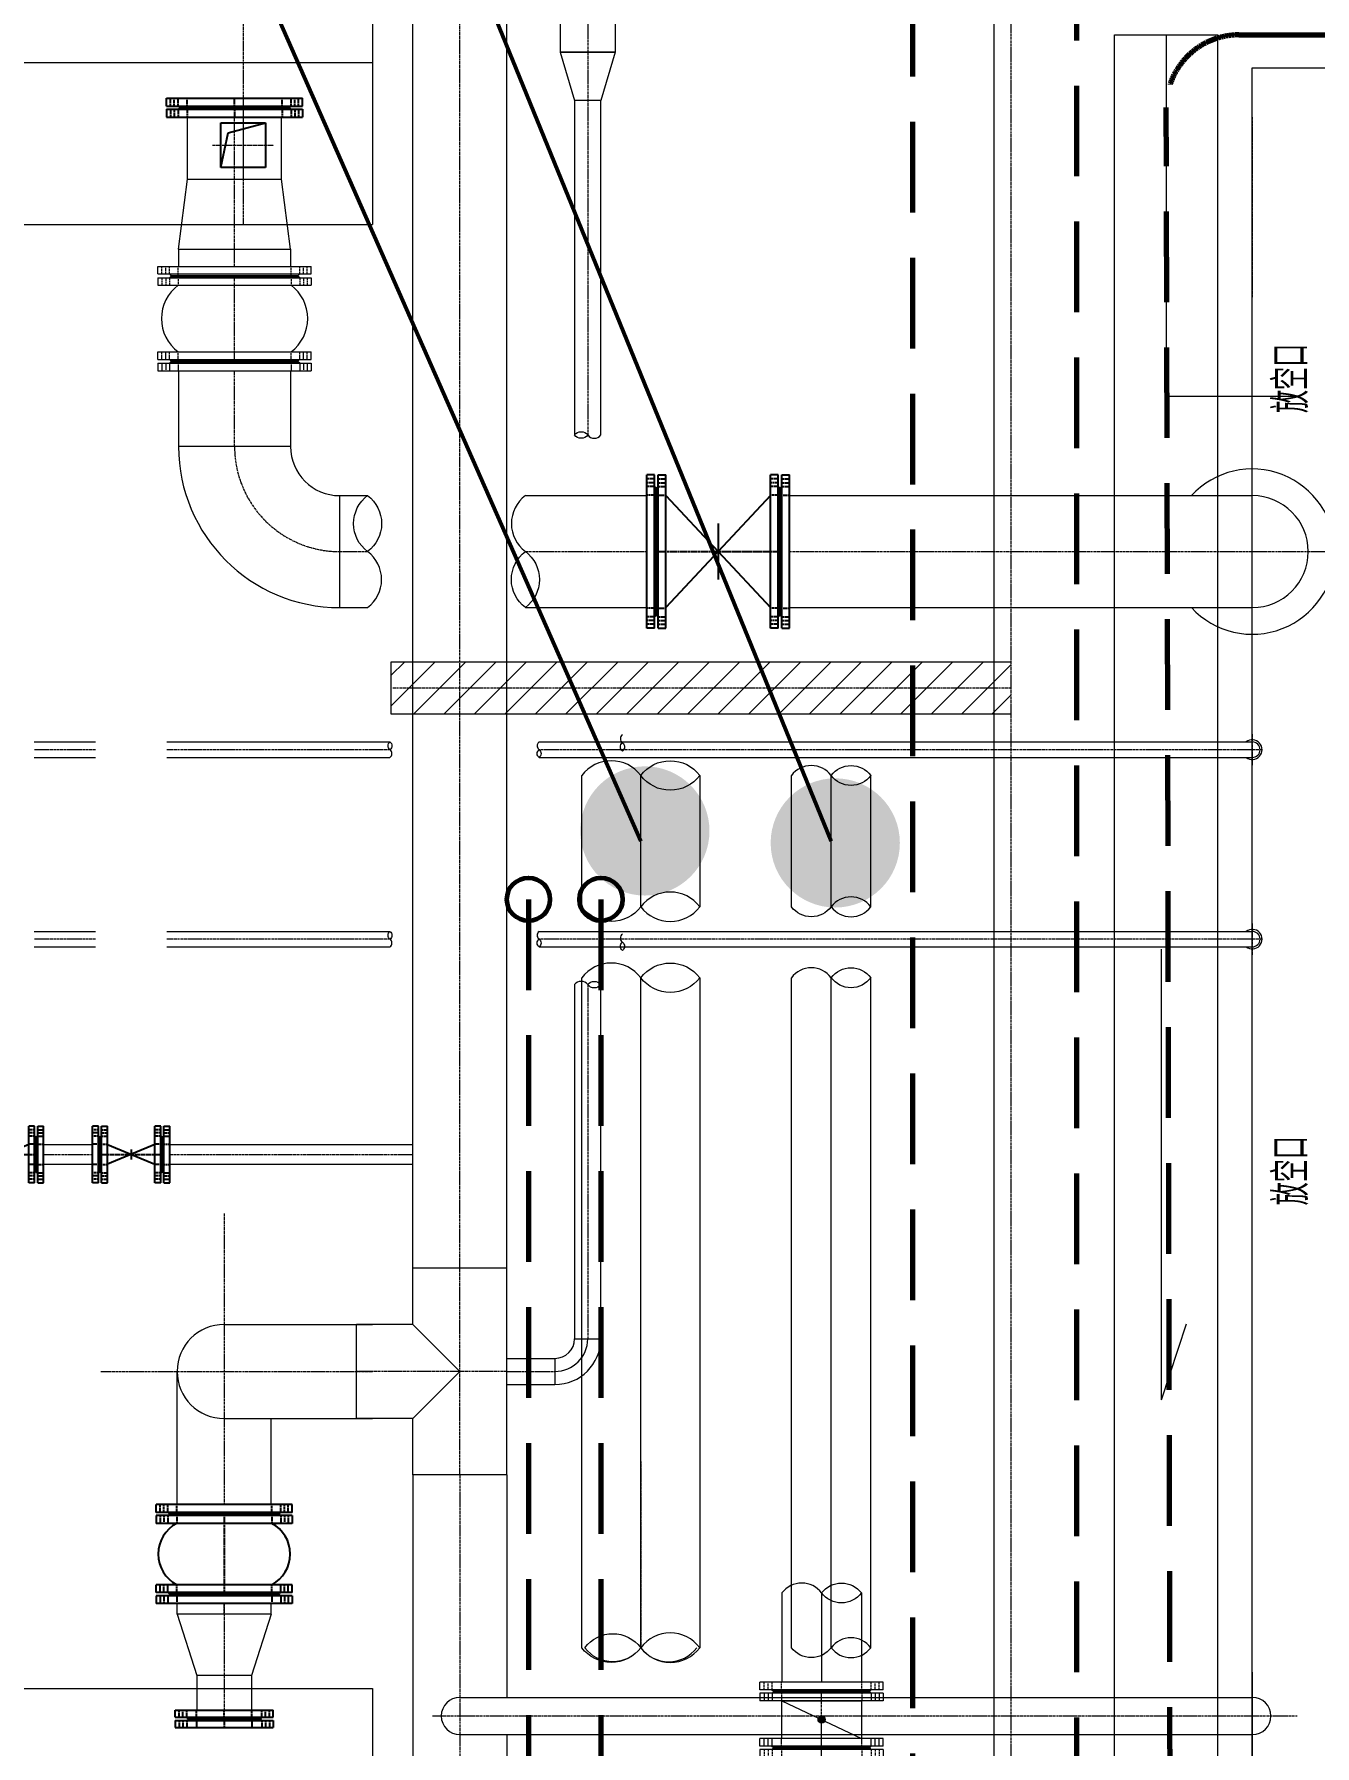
# Model space of a CAD drawing. Header units: millimetres. Extents: x -705761 to 1364679, y -410401 to 446404.
# Drawn here: x -508834 to -505303, y -98293 to -93573 of the extents above; entities that cross this region are included whole.
import ezdxf

# ---------------------------------------------------------------- set-up
doc = ezdxf.new("R2010")
doc.units = ezdxf.units.MM
for name, pattern in [('( Dashed )', [0.75, 0.5, -0.25]), ('ACAD_ISO02W100', [15, 12, -3]), ('CENTER', [2, 1.25, -0.25, 0.25, -0.25]), ('DASHDOT2', [0.5, 0.25, -0.125, 0, -0.125])]:
    doc.linetypes.add(name, pattern=pattern)
doc.layers.add('00-TEXT', color=7, linetype='Continuous')
for name, color, linetype, lineweight in [('1轮廓实线层', 7, 'Continuous', 0), ('_0', 7, 'Continuous', 0), ('COLUMN', 7, 'Continuous', 13), ('DOTE', 1, 'Continuous', 13), ('P-CY-01001', 4, 'Continuous', 53), ('P-CY-01001-CLIN', 4, 'Continuous', 13), ('P-J1-01001', 3, 'Continuous', 53), ('P-J1-01001-CLIN', 3, 'DASHDOT2', 13), ('水HH-排水沟', 30, 'Continuous', 30), ('消防水管', 6, 'Continuous', 53), ('自动化文字', 255, 'Continuous', 35)]:
    doc.layers.add(name, color=color, linetype=linetype, lineweight=lineweight)
doc.styles.add('DSZ', font='tssdeng.shx', dxfattribs={"width": 0.7, "bigfont": 'tssdchn.shx'})

# ---------------------------------------------------------------- blocks, each defined once
blk = doc.blocks.new('A$C5F7D1AD0')
at = {"layer": '00-TEXT', "color": 0, "linetype": 'ByBlock', "lineweight": -3, "style": 'DSZ', "width": 0.7}
for p in [(3197.7, 37.5), (5497.7, 37.5)]:
    blk.add_text('放空口', height=100.8, dxfattribs=at).set_placement(p)
blk = doc.blocks.new('A$C66EC1903')
at = {"layer": '1轮廓实线层', "lineweight": 15}
for p, q in [((0, 0), (0, -6700)), ((0, -6700), (-3000, -6700))]:
    blk.add_line(p, q, dxfattribs=at)
at = {"lineweight": 15, "rotation": 270}
blk.add_blockref('A$C5F7D1AD0', (-200, -200), dxfattribs=at)
blk = doc.blocks.new('A$C018B5288')
at = {"lineweight": -3}
for p, q in [((-65, 65), (65, 65)), ((-65, -65), (-65, 65)), ((65, 65), (65, -65)), ((65, -65), (-65, -65))]:
    blk.add_line(p, q, dxfattribs=at)
blk.add_lwpolyline([(-65, -65), (-44, 36.1), (65, 65)], dxfattribs=at)
at = {"layer": 'DOTE', "color": 1, "linetype": 'CENTER', "ltscale": 5}
for p, q in [((0, 94.2), (0, -94.2)), ((-88.8, 0), (88.8, 0))]:
    blk.add_line(p, q, dxfattribs=at)
blk = doc.blocks.new('A$C473573E7')
for p, q in [((-185, 222.5), (-207, 222.5)), ((-207, -222.5), (-207, 222.5)), ((-185, -222.5), (-185, 222.5)), ((-174, -222.5), (-174, 222.5)), ((-174, 222.5), (-152, 222.5)), ((-152, -222.5), (-152, 222.5)), ((174, 222.5), (152, 222.5)), ((152, -222.5), (152, 222.5)), ((174, -222.5), (174, 222.5)), ((185, -222.5), (185, 222.5)), ((185, 222.5), (207, 222.5)), ((207, -222.5), (207, 222.5)), ((-185, 189), (-181, 185)), ((-181, -185), (-181, 185)), ((-174, 189), (-178, 185)), ((-178, -185), (-178, 185)), ((152, 162.5), (-152, -162.5)), ((-152, 162.5), (152, -162.5)), ((174, 189), (178, 185)), ((178, -185), (178, 185)), ((185, 189), (181, 185)), ((181, -185), (181, 185)), ((0, 81.2), (0, -81.2)), ((-185, -189), (-181, -185)), ((-174, -189), (-178, -185)), ((174, -189), (178, -185)), ((185, -189), (181, -185)), ((-185, -222.5), (-207, -222.5)), ((-174, -222.5), (-152, -222.5)), ((174, -222.5), (152, -222.5)), ((185, -222.5), (207, -222.5))]:
    blk.add_line(p, q)
at = {"linetype": 'ACAD_ISO02W100', "ltscale": 0.5}
for p, q in [((-185, 211), (-207, 211)), ((-174, 211), (-152, 211)), ((174, 211), (152, 211)), ((185, 211), (207, 211)), ((-185, 189), (-207, 189)), ((-181, 164), (-207, 164)), ((-178, 164), (-152, 164)), ((-174, 189), (-152, 189)), ((174, 189), (152, 189)), ((178, 164), (152, 164)), ((181, 164), (207, 164)), ((185, 189), (207, 189)), ((-181, -164), (-207, -164)), ((-185, -189), (-207, -189)), ((-178, -164), (-152, -164)), ((-174, -189), (-152, -189)), ((178, -164), (152, -164)), ((174, -189), (152, -189)), ((181, -164), (207, -164)), ((185, -189), (207, -189)), ((-185, -211), (-207, -211)), ((-174, -211), (-152, -211)), ((174, -211), (152, -211)), ((185, -211), (207, -211))]:
    blk.add_line(p, q, dxfattribs=at)
at = {"color": 1, "linetype": 'CENTER', "ltscale": 5}
for p, q in [((-185, 200), (-207, 200)), ((-174, 200), (-152, 200)), ((174, 200), (152, 200)), ((185, 200), (207, 200)), ((-178, 0), (178, 0)), ((-185, -200), (-207, -200)), ((-174, -200), (-152, -200)), ((174, -200), (152, -200)), ((185, -200), (207, -200))]:
    blk.add_line(p, q, dxfattribs=at)
blk = doc.blocks.new('A$C4FDB2E68')
for p, q in [((-3, 197.5), (-26, 197.5)), ((-26, -197.5), (-26, 197.5)), ((-3, -197.5), (-3, 197.5)), ((-3, 163), (0, 160)), ((0, -160), (0, 160)), ((6, 163), (3, 160)), ((3, -160), (3, 160)), ((6, 197.5), (29, 197.5)), ((6, -197.5), (6, 197.5)), ((29, -197.5), (29, 197.5)), ((-3, -197.5), (-26, -197.5)), ((-3, -163), (0, -160)), ((6, -163), (3, -160)), ((6, -197.5), (29, -197.5))]:
    blk.add_line(p, q)
at = {"linetype": 'ACAD_ISO02W100', "ltscale": 0.5}
for p, q in [((-3, 186), (-26, 186)), ((-3, 164), (-26, 164)), ((6, 186), (29, 186)), ((6, 164), (29, 164)), ((0, 138), (-26, 138)), ((3, 138), (29, 138)), ((0, -138), (-26, -138)), ((3, -138), (29, -138)), ((-3, -164), (-26, -164)), ((-3, -186), (-26, -186)), ((6, -164), (29, -164)), ((6, -186), (29, -186))]:
    blk.add_line(p, q, dxfattribs=at)
at = {"color": 1, "linetype": 'CENTER', "ltscale": 5}
for p, q in [((-3, 175), (-26, 175)), ((6, 175), (29, 175)), ((0, 0), (-26, 0)), ((3, 0), (29, 0)), ((-3, -175), (-26, -175)), ((6, -175), (29, -175))]:
    blk.add_line(p, q, dxfattribs=at)
blk = doc.blocks.new('A$C4018031B')
for p, q in [((-27, -142.5), (-27, 142.5)), ((-6, 142.5), (-27, 142.5)), ((-6, -142.5), (-6, 142.5)), ((-6, 109), (-3, 106)), ((-3, -106), (-3, 106)), ((3, 109), (0, 106)), ((0, -106), (0, 106)), ((3, -142.5), (3, 142.5)), ((3, 142.5), (24, 142.5)), ((24, -142.5), (24, 142.5)), ((-6, -142.5), (-27, -142.5)), ((-6, -109), (-3, -106)), ((3, -109), (0, -106)), ((3, -142.5), (24, -142.5))]:
    blk.add_line(p, q)
at = {"linetype": 'ACAD_ISO02W100', "ltscale": 0.5}
for p, q in [((-6, 131), (-27, 131)), ((-6, 109), (-27, 109)), ((3, 131), (24, 131)), ((3, 109), (24, 109)), ((-3, 80.5), (-27, 80.5)), ((0, 80.5), (24, 80.5)), ((-3, -80.5), (-27, -80.5)), ((0, -80.5), (24, -80.5)), ((-6, -109), (-27, -109)), ((-6, -131), (-27, -131)), ((3, -109), (24, -109)), ((3, -131), (24, -131))]:
    blk.add_line(p, q, dxfattribs=at)
at = {"color": 1, "linetype": 'CENTER', "ltscale": 5}
for p, q in [((-6, 120), (-27, 120)), ((3, 120), (24, 120)), ((-3, 0), (-27, 0)), ((0, 0), (24, 0)), ((-6, -120), (-27, -120)), ((3, -120), (24, -120))]:
    blk.add_line(p, q, dxfattribs=at)
blk = doc.blocks.new('A$C60BE7772')
for p, q in [((-121, 197.5), (-144, 197.5)), ((-144, -197.5), (-144, 197.5)), ((-121, -197.5), (-121, 197.5)), ((-121, 163), (-118, 160)), ((-118, -160), (-118, 160)), ((-112, 163), (-115, 160)), ((-115, -160), (-115, 160)), ((-112, -197.5), (-112, 197.5)), ((-112, 197.5), (-89, 197.5)), ((-89, -197.5), (-89, 197.5)), ((112, 197.5), (89, 197.5)), ((89, -197.5), (89, 197.5)), ((112, -197.5), (112, 197.5)), ((112, 163), (115, 160)), ((115, -160), (115, 160)), ((121, 163), (118, 160)), ((118, -160), (118, 160)), ((121, -197.5), (121, 197.5)), ((121, 197.5), (144, 197.5)), ((144, -197.5), (144, 197.5)), ((-121, -197.5), (-144, -197.5)), ((-121, -163), (-118, -160)), ((-112, -163), (-115, -160)), ((-112, -197.5), (-89, -197.5)), ((112, -197.5), (89, -197.5)), ((112, -163), (115, -160)), ((121, -163), (118, -160)), ((121, -197.5), (144, -197.5))]:
    blk.add_line(p, q)
at = {"linetype": 'ACAD_ISO02W100', "ltscale": 0.5}
for p, q in [((-121, 186), (-144, 186)), ((-121, 164), (-144, 164)), ((-112, 186), (-89, 186)), ((-112, 164), (-89, 164)), ((112, 186), (89, 186)), ((112, 164), (89, 164)), ((121, 186), (144, 186)), ((121, 164), (144, 164)), ((-118, 138), (-144, 138)), ((-115, 138), (-89, 138)), ((115, 138), (89, 138)), ((118, 138), (144, 138)), ((-118, -138), (-144, -138)), ((-115, -138), (-89, -138)), ((115, -138), (89, -138)), ((118, -138), (144, -138)), ((-121, -164), (-144, -164)), ((-121, -186), (-144, -186)), ((-112, -164), (-89, -164)), ((-112, -186), (-89, -186)), ((112, -164), (89, -164)), ((112, -186), (89, -186)), ((121, -164), (144, -164)), ((121, -186), (144, -186))]:
    blk.add_line(p, q, dxfattribs=at)
at = {"color": 1, "linetype": 'CENTER', "ltscale": 5}
for p, q in [((-121, 175), (-144, 175)), ((-112, 175), (-89, 175)), ((112, 175), (89, 175)), ((121, 175), (144, 175)), ((-121, -175), (-144, -175)), ((-112, -175), (-89, -175)), ((112, -175), (89, -175)), ((121, -175), (144, -175))]:
    blk.add_line(p, q, dxfattribs=at)
at = {"color": 1, "linetype": 'CENTER', "lineweight": -3, "ltscale": 5}
blk.add_line((115, 0), (-115, 0), dxfattribs=at)
for centre, start, end in [((0, 90.7), 27.9665, 152.0335), ((0, -90.7), 207.9665, 332.0335)]:
    blk.add_arc(centre, 100.8, start, end)
blk = doc.blocks.new('A$C2D285719')
for p, q in [((48.5, 82.5), (25.7, 105.3)), ((-93.5, 82.5), (-110.5, 82.5)), ((-110.5, -82.5), (-110.5, 82.5)), ((-93.5, -82.5), (-93.5, 82.5)), ((-93.5, 54), (-90.5, 51)), ((-90.5, -51), (-90.5, 51)), ((-84.5, 54), (-87.5, 51)), ((-87.5, -51), (-87.5, 51)), ((-84.5, -82.5), (-84.5, 82.5)), ((-84.5, 82.5), (-67.5, 82.5)), ((-67.5, -82.5), (-67.5, 82.5)), ((-48.5, 82.5), (48.5, 82.5)), ((84.5, 82.5), (67.5, 82.5)), ((67.5, -82.5), (67.5, 82.5)), ((84.5, -82.5), (84.5, 82.5)), ((84.5, 54), (87.5, 51)), ((87.5, -51), (87.5, 51)), ((93.5, 54), (90.5, 51)), ((90.5, -51), (90.5, 51)), ((93.5, -82.5), (93.5, 82.5)), ((93.5, 82.5), (110.5, 82.5)), ((110.5, -82.5), (110.5, 82.5)), ((67.5, 28.5), (-67.5, -28.5)), ((-93.5, -82.5), (-110.5, -82.5)), ((-93.5, -54), (-90.5, -51)), ((-84.5, -54), (-87.5, -51)), ((-84.5, -82.5), (-67.5, -82.5)), ((84.5, -82.5), (67.5, -82.5)), ((84.5, -54), (87.5, -51)), ((93.5, -54), (90.5, -51)), ((93.5, -82.5), (110.5, -82.5))]:
    blk.add_line(p, q)
at = {"linetype": 'ACAD_ISO02W100', "ltscale": 0.5}
for p, q in [((-93.5, 71.5), (-110.5, 71.5)), ((-93.5, 53.5), (-110.5, 53.5)), ((-84.5, 71.5), (-67.5, 71.5)), ((-84.5, 53.5), (-67.5, 53.5)), ((84.5, 71.5), (67.5, 71.5)), ((84.5, 53.5), (67.5, 53.5)), ((93.5, 71.5), (110.5, 71.5)), ((93.5, 53.5), (110.5, 53.5)), ((-90.5, 29.5), (-110.5, 29.5)), ((-87.5, 29.5), (-67.5, 29.5)), ((87.5, 29.5), (67.5, 29.5)), ((90.5, 29.5), (110.5, 29.5)), ((-90.5, -29.5), (-110.5, -29.5)), ((-87.5, -29.5), (-67.5, -29.5)), ((87.5, -29.5), (67.5, -29.5)), ((90.5, -29.5), (110.5, -29.5)), ((-93.5, -53.5), (-110.5, -53.5)), ((-93.5, -71.5), (-110.5, -71.5)), ((-84.5, -53.5), (-67.5, -53.5)), ((-84.5, -71.5), (-67.5, -71.5)), ((84.5, -53.5), (67.5, -53.5)), ((84.5, -71.5), (67.5, -71.5)), ((93.5, -53.5), (110.5, -53.5)), ((93.5, -71.5), (110.5, -71.5))]:
    blk.add_line(p, q, dxfattribs=at)
at = {"color": 1, "linetype": 'CENTER', "ltscale": 5}
for p, q in [((-93.5, 62.5), (-110.5, 62.5)), ((-84.5, 62.5), (-67.5, 62.5)), ((84.5, 62.5), (67.5, 62.5)), ((93.5, 62.5), (110.5, 62.5)), ((-87.5, 0), (87.5, 0)), ((-93.5, -62.5), (-110.5, -62.5)), ((-84.5, -62.5), (-67.5, -62.5)), ((84.5, -62.5), (67.5, -62.5)), ((93.5, -62.5), (110.5, -62.5))]:
    blk.add_line(p, q, dxfattribs=at)
blk = doc.blocks.new('A$C585B7260')
for p, q in [((-95, 82.5), (-112, 82.5)), ((-112, -82.5), (-112, 82.5)), ((-95, -82.5), (-95, 82.5)), ((-95, 54), (-92, 51)), ((-92, -51), (-92, 51)), ((-86, 54), (-89, 51)), ((-89, -51), (-89, 51)), ((-86, -82.5), (-86, 82.5)), ((-86, 82.5), (-69, 82.5)), ((-69, -82.5), (-69, 82.5)), ((86, 82.5), (69, 82.5)), ((69, -82.5), (69, 82.5)), ((86, -82.5), (86, 82.5)), ((86, 54), (89, 51)), ((89, -51), (89, 51)), ((95, 54), (92, 51)), ((92, -51), (92, 51)), ((95, -82.5), (95, 82.5)), ((95, 82.5), (112, 82.5)), ((112, -82.5), (112, 82.5)), ((69, 28.5), (-69, -28.5)), ((-69, 28.5), (69, -28.5)), ((0, 14.2), (0, -14.3)), ((-95, -82.5), (-112, -82.5)), ((-95, -54), (-92, -51)), ((-86, -54), (-89, -51)), ((-86, -82.5), (-69, -82.5)), ((86, -82.5), (69, -82.5)), ((86, -54), (89, -51)), ((95, -54), (92, -51)), ((95, -82.5), (112, -82.5))]:
    blk.add_line(p, q)
at = {"linetype": 'ACAD_ISO02W100', "ltscale": 0.5}
for p, q in [((-95, 71.5), (-112, 71.5)), ((-95, 53.5), (-112, 53.5)), ((-86, 71.5), (-69, 71.5)), ((-86, 53.5), (-69, 53.5)), ((86, 71.5), (69, 71.5)), ((86, 53.5), (69, 53.5)), ((95, 71.5), (112, 71.5)), ((95, 53.5), (112, 53.5)), ((-92, 29.5), (-112, 29.5)), ((-89, 29.5), (-69, 29.5)), ((89, 29.5), (69, 29.5)), ((92, 29.5), (112, 29.5)), ((-92, -29.5), (-112, -29.5)), ((-89, -29.5), (-69, -29.5)), ((89, -29.5), (69, -29.5)), ((92, -29.5), (112, -29.5)), ((-95, -53.5), (-112, -53.5)), ((-95, -71.5), (-112, -71.5)), ((-86, -53.5), (-69, -53.5)), ((-86, -71.5), (-69, -71.5)), ((86, -53.5), (69, -53.5)), ((86, -71.5), (69, -71.5)), ((95, -53.5), (112, -53.5)), ((95, -71.5), (112, -71.5))]:
    blk.add_line(p, q, dxfattribs=at)
at = {"color": 1, "linetype": 'CENTER', "ltscale": 5}
for p, q in [((-95, 62.5), (-112, 62.5)), ((-86, 62.5), (-69, 62.5)), ((86, 62.5), (69, 62.5)), ((95, 62.5), (112, 62.5)), ((-89, 0), (89, 0)), ((-95, -62.5), (-112, -62.5)), ((-86, -62.5), (-69, -62.5)), ((86, -62.5), (69, -62.5)), ((95, -62.5), (112, -62.5))]:
    blk.add_line(p, q, dxfattribs=at)
blk = doc.blocks.new('A$C75822A88')
h = blk.add_hatch(color=256)
edge = h.paths.add_edge_path()
edge.add_arc((0, 0), 10, 0, 360)
for p, q in [((-103, -170), (-103, 170)), ((-82, 170), (-103, 170)), ((-82, -170), (-82, 170)), ((-73, 170), (-52, 170)), ((-73, -170), (-73, 170)), ((-52, -170), (-52, 170)), ((52, -170), (52, 170)), ((73, 170), (52, 170)), ((73, -170), (73, 170)), ((82, 170), (103, 170)), ((82, -170), (82, 170)), ((103, -170), (103, 170)), ((-82, 137), (-79, 134)), ((-79, -134), (-79, 134)), ((-73, 137), (-76, 134)), ((-76, -134), (-76, 134)), ((52, 109.5), (-52, -109.5)), ((-52, 109.5), (52, 109.5)), ((-52, -109.5), (-52, 109.5)), ((52, 109.5), (52, -109.5)), ((73, 137), (76, 134)), ((76, -134), (76, 134)), ((82, 137), (79, 134)), ((79, -134), (79, 134)), ((-82, -137), (-79, -134)), ((-73, -137), (-76, -134)), ((52, -109.5), (-52, -109.5)), ((73, -137), (76, -134)), ((82, -137), (79, -134)), ((-82, -170), (-103, -170)), ((-73, -170), (-52, -170)), ((73, -170), (52, -170)), ((82, -170), (103, -170))]:
    blk.add_line(p, q)
at = {"linetype": 'ACAD_ISO02W100', "ltscale": 0.5}
for p, q in [((-82, 158.5), (-103, 158.5)), ((-73, 158.5), (-52, 158.5)), ((73, 158.5), (52, 158.5)), ((82, 158.5), (103, 158.5)), ((-82, 136.5), (-103, 136.5)), ((-79, 111), (-103, 111)), ((-76, 111), (-52, 111)), ((-73, 136.5), (-52, 136.5)), ((73, 136.5), (52, 136.5)), ((76, 111), (52, 111)), ((79, 111), (103, 111)), ((82, 136.5), (103, 136.5)), ((-79, -111), (-103, -111)), ((-82, -136.5), (-103, -136.5)), ((-76, -111), (-52, -111)), ((-73, -136.5), (-52, -136.5)), ((76, -111), (52, -111)), ((73, -136.5), (52, -136.5)), ((79, -111), (103, -111)), ((82, -136.5), (103, -136.5)), ((-82, -158.5), (-103, -158.5)), ((-73, -158.5), (-52, -158.5)), ((73, -158.5), (52, -158.5)), ((82, -158.5), (103, -158.5))]:
    blk.add_line(p, q, dxfattribs=at)
at = {"color": 1, "linetype": 'CENTER', "ltscale": 5}
for p, q in [((-82, 147.5), (-103, 147.5)), ((-73, 147.5), (-52, 147.5)), ((73, 147.5), (52, 147.5)), ((82, 147.5), (103, 147.5)), ((-76, 0), (76, 0)), ((-82, -147.5), (-103, -147.5)), ((-73, -147.5), (-52, -147.5)), ((73, -147.5), (52, -147.5)), ((82, -147.5), (103, -147.5))]:
    blk.add_line(p, q, dxfattribs=at)
blk.add_circle((0, 0), 10)

msp = doc.modelspace()

# ---------------------------------------------------------------- hatches: boundary and pattern name
at = {"lineweight": 15}
h = msp.add_hatch(dxfattribs=at)
h.set_pattern_fill('ANSI31', color=256, scale=475)
h.set_pattern_definition([(45, (-3668554.88, 328167.93), (-41.9844651, 41.9844651), [])])
h.paths.add_polyline_path([(-507850.65, -95304.32), (-507850.65, -95446.82), (-506140.65, -95446.82), (-506140.65, -95304.32)])
at = {"layer": '自动化文字', "lineweight": 40}
h = msp.add_hatch(color=1, dxfattribs=at)
h.dxf.hatch_style = 1
h.paths.add_polyline_path([(-507328.71, -95770.02, 1), (-506972.39, -95770.02, 1)])
h = msp.add_hatch(color=1, dxfattribs=at)
h.dxf.hatch_style = 1
h.paths.add_polyline_path([(-506803.71, -95803.07, 1), (-506447.39, -95803.07, 1)])

# ---------------------------------------------------------------- linework, layer by layer
at = {"linetype": '( Dashed )', "lineweight": 70, "ltscale": 500}
for p, q in [((-506411.27, -100439.17), (-506411.27, -90618.38)), ((-507471.59, -95958.69), (-507471.59, -100234.69)), ((-507271.59, -95958.69), (-507271.59, -100234.69))]:
    msp.add_line(p, q, dxfattribs=at)
at = {"lineweight": 15}
for p, q in [((-507901.95, -92672.19), (-507901.95, -94097.19)), ((-505713.15, -93574.69), (-505713.15, -94653.9)), ((-508943.72, -93650.69), (-507901.95, -93650.69)), ((-508411.62, -93801.74), (-508152.27, -93801.74)), ((-508411.62, -93801.74), (-508152.27, -93801.74)), ((-510894.45, -94097.19), (-507901.95, -94097.19)), ((-508493.32, -94213.09), (-508070.57, -94213.09)), ((-508493.32, -94233.99), (-508493.32, -94213.09)), ((-508493.32, -94233.99), (-508070.57, -94233.99)), ((-508493.32, -94244.44), (-508493.32, -94265.34)), ((-508493.32, -94244.44), (-508070.57, -94244.44)), ((-508461.5, -94233.99), (-508457.7, -94237.79)), ((-508461.5, -94244.44), (-508457.7, -94240.64)), ((-508457.7, -94237.79), (-508106.2, -94237.79)), ((-508457.7, -94240.64), (-508106.2, -94240.64)), ((-508102.4, -94233.99), (-508106.2, -94237.79)), ((-508102.4, -94244.44), (-508106.2, -94240.64)), ((-508070.57, -94233.99), (-508070.57, -94213.09)), ((-508070.57, -94244.44), (-508070.57, -94265.34)), ((-508493.32, -94265.34), (-508070.57, -94265.34)), ((-508493.32, -94448.69), (-508070.57, -94448.69)), ((-508493.32, -94469.59), (-508493.32, -94448.69)), ((-508070.57, -94469.59), (-508070.57, -94448.69)), ((-508493.32, -94469.59), (-508070.57, -94469.59)), ((-508493.32, -94480.04), (-508493.32, -94500.94)), ((-508493.32, -94480.04), (-508070.57, -94480.04)), ((-508461.5, -94469.59), (-508457.7, -94473.39)), ((-508461.5, -94480.04), (-508457.7, -94476.24)), ((-508457.7, -94473.39), (-508106.2, -94473.39)), ((-508457.7, -94476.24), (-508106.2, -94476.24)), ((-508102.4, -94469.59), (-508106.2, -94473.39)), ((-508102.4, -94480.04), (-508106.2, -94476.24)), ((-508070.57, -94480.04), (-508070.57, -94500.94)), ((-508493.32, -94500.94), (-508070.57, -94500.94)), ((-505352.15, -94572.19), (-505713.15, -94572.19)), ((-506140.65, -95304.32), (-507850.65, -95304.32)), ((-507850.65, -95304.32), (-507850.65, -95446.82)), ((-507850.65, -95446.82), (-506140.65, -95446.82)), ((-505725.71, -97338.94), (-505725.71, -96096.22)), ((-505725.71, -97338.94), (-505657.44, -97129.63)), ((-505475.65, -98089.99), (-505475.65, -98331.4)), ((-509991.95, -98134.69), (-507901.95, -98134.69)), ((-507901.95, -98134.69), (-507901.95, -99084.69))]:
    msp.add_line(p, q, dxfattribs=at)
at = {"color": 1, "linetype": 'CENTER', "lineweight": 15, "ltscale": 5}
for p, q in [((-507308.2, -93147.19), (-507308.2, -93622.19)), ((-507308.2, -93622.19), (-507308.2, -93755.19)), ((-508281.95, -94165.59), (-508281.95, -93972.74)), ((-508471.95, -94233.99), (-508471.95, -94213.09)), ((-508471.95, -94244.44), (-508471.95, -94265.34)), ((-508281.95, -94473.39), (-508281.95, -94240.64)), ((-508091.95, -94233.99), (-508091.95, -94213.09)), ((-508091.95, -94244.44), (-508091.95, -94265.34)), ((-508471.95, -94469.59), (-508471.95, -94448.69)), ((-508091.95, -94469.59), (-508091.95, -94448.69)), ((-508471.95, -94480.04), (-508471.95, -94500.94)), ((-508091.95, -94480.04), (-508091.95, -94500.94)), ((-507660.65, -97545.69), (-507660.65, -96975.69)), ((-507530.97, -97260.69), (-507945.65, -97260.69)), ((-508310.45, -97930.44), (-508310.45, -98099.54))]:
    msp.add_line(p, q, dxfattribs=at)
at = {"linetype": 'ACAD_ISO02W100', "lineweight": 15, "ltscale": 0.5}
for p, q in [((-508482.4, -94233.99), (-508482.4, -94213.09)), ((-508482.4, -94244.44), (-508482.4, -94265.34)), ((-508461.5, -94233.99), (-508461.5, -94213.09)), ((-508461.5, -94244.44), (-508461.5, -94265.34)), ((-508437.75, -94237.79), (-508437.75, -94213.09)), ((-508437.75, -94240.64), (-508437.75, -94265.34)), ((-508126.15, -94237.79), (-508126.15, -94213.09)), ((-508126.15, -94240.64), (-508126.15, -94265.34)), ((-508102.4, -94233.99), (-508102.4, -94213.09)), ((-508102.4, -94244.44), (-508102.4, -94265.34)), ((-508081.5, -94233.99), (-508081.5, -94213.09)), ((-508081.5, -94244.44), (-508081.5, -94265.34)), ((-508482.4, -94469.59), (-508482.4, -94448.69)), ((-508461.5, -94469.59), (-508461.5, -94448.69)), ((-508437.75, -94473.39), (-508437.75, -94448.69)), ((-508126.15, -94473.39), (-508126.15, -94448.69)), ((-508102.4, -94469.59), (-508102.4, -94448.69)), ((-508081.5, -94469.59), (-508081.5, -94448.69)), ((-508482.4, -94480.04), (-508482.4, -94500.94)), ((-508461.5, -94480.04), (-508461.5, -94500.94)), ((-508437.75, -94476.24), (-508437.75, -94500.94)), ((-508126.15, -94476.24), (-508126.15, -94500.94)), ((-508102.4, -94480.04), (-508102.4, -94500.94)), ((-508081.5, -94480.04), (-508081.5, -94500.94))]:
    msp.add_line(p, q, dxfattribs=at)
at = {"linetype": '( Dashed )', "lineweight": 70, "ltscale": 500}
for points in [[(-506470.98, -100439.72), (-506434.12, -100439.72, 0.4142136), (-505959.12, -99964.72), (-505959.12, -91640.88, -0.4142136), (-505759.12, -91440.88), (-504796.14, -91440.88)], [(-506470.98, -100517.94), (-505895.54, -100511.81, 0.4117653), (-505697.67, -100311.36), (-505712.69, -93775.15, -0.4148865), (-505512.69, -93574.69), (-503255.79, -93574.69, -0.4142136), (-503055.79, -93774.69), (-503055.79, -94171.39)]]:
    msp.add_lwpolyline(points, format="xyb", dxfattribs=at)
at = {"lineweight": 15}
for points in [[(-507308.2, -94678.05, -0.5), (-507344.3, -94678.05, -0.5), (-507308.2, -94678.05, 0.5), (-507272.1, -94678.05)], [(-507915.12, -95154.07, 0.5), (-507915.12, -94999.69, -0.5), (-507915.12, -94845.32, -0.5), (-507915.12, -94999.69)], [(-507479.96, -94845.32, 0.5), (-507479.96, -94999.69, -0.5), (-507479.96, -95154.07, -0.5), (-507479.96, -94999.69)], [(-507853.37, -95567.32, 0.5), (-507853.37, -95545.94, -0.5), (-507853.37, -95524.57, -0.5), (-507853.37, -95545.94)], [(-507442.22, -95524.57, 0.5), (-507442.22, -95545.94, -0.5), (-507442.22, -95567.32, -0.5), (-507442.22, -95545.94)], [(-507853.37, -96089.82, 0.5), (-507853.37, -96068.44, -0.5), (-507853.37, -96047.07, -0.5), (-507853.37, -96068.44)], [(-507442.22, -96047.07, 0.5), (-507442.22, -96068.44, -0.5), (-507442.22, -96089.82, -0.5), (-507442.22, -96068.44)], [(-507308.2, -96193.84, -0.5), (-507272.1, -96193.84, -0.5), (-507308.2, -96193.84, 0.5), (-507344.3, -96193.84)], [(-507161.9, -98022.52, -0.5), (-507316.27, -98022.52, -0.5), (-507161.9, -98022.52, 0.5), (-507007.52, -98022.52)]]:
    msp.add_lwpolyline(points, format="xyb", dxfattribs=at)
at = {"color": 1, "lineweight": 60}
for centre in [(-507471.59, -95958.69), (-507271.59, -95958.69)]:
    msp.add_circle(centre, 59.39, dxfattribs=at)
at = {"lineweight": 15}
for centre, start, end in [((-508369.24, -94357.02), 126.76799, 233.23201), ((-508194.65, -94357.02), 306.76799, 53.23201)]:
    msp.add_arc(centre, 114.44, start, end, dxfattribs=at)
at = {"layer": '_0', "lineweight": 15}
for points in [[(-507212.28, -95504.57, 0.5), (-507212.28, -95527.07, -0.5), (-507212.28, -95549.57, -0.5), (-507212.28, -95527.07)], [(-507161.9, -95617.1, -0.5), (-506999.4, -95617.1, -0.5), (-507161.9, -95617.1, 0.5), (-507324.4, -95617.1)], [(-506636.9, -95617.1, -0.5), (-506527.4, -95617.1, -0.5), (-506636.9, -95617.1, 0.5), (-506746.4, -95617.1)], [(-507161.9, -95979.23, 0.5), (-506999.4, -95979.23, 0.5), (-507161.9, -95979.23, -0.5), (-507324.4, -95979.23)], [(-506636.9, -95979.23, 0.5), (-506527.4, -95979.23, 0.5), (-506636.9, -95979.23, -0.5), (-506746.4, -95979.23)], [(-507212.28, -96054.57, 0.5), (-507212.28, -96077.07, -0.5), (-507212.28, -96099.57, -0.5), (-507212.28, -96077.07)], [(-507161.9, -96174.9, -0.5), (-506999.4, -96174.9, -0.5), (-507161.9, -96174.9, 0.5), (-507324.4, -96174.9)], [(-506636.9, -96174.9, -0.5), (-506527.4, -96174.9, -0.5), (-506636.9, -96174.9, 0.5), (-506746.4, -96174.9)], [(-506663.15, -97871.45, -0.5), (-506553.65, -97871.45, -0.5), (-506663.15, -97871.45, 0.5), (-506772.65, -97871.45)], [(-507161.9, -98022.52, 0.5), (-506999.4, -98022.52, 0.5), (-507161.9, -98022.52, -0.5), (-507324.4, -98022.52)], [(-506636.9, -98022.52, 0.5), (-506527.4, -98022.52, 0.5), (-506636.9, -98022.52, -0.5), (-506746.4, -98022.52)]]:
    msp.add_lwpolyline(points, format="xyb", dxfattribs=at)
at = {"layer": 'COLUMN', "color": 4, "lineweight": 15}
msp.add_line((-506188.15, -92072.87), (-506188.15, -100652.19), dxfattribs=at)
at = {"layer": 'DOTE', "color": 1, "linetype": 'CENTER', "lineweight": 15, "ltscale": 5}
for p, q in [((-506140.65, -102436.92), (-506140.65, -86259.69)), ((-507660.65, -96975.69), (-507660.65, -87219.74)), ((-508258.2, -92672.19), (-508258.2, -94097.19)), ((-507308.2, -93755.19), (-507308.2, -94678.05)), ((-508281.95, -93972.74), (-508281.95, -93801.74)), ((-505475.65, -93801.3), (-505475.65, -94298.08)), ((-508281.95, -94213.09), (-508281.95, -94165.59)), ((-508281.95, -94709.94), (-508281.95, -94500.94)), ((-507992.2, -94999.69), (-507915.12, -94999.69)), ((-507479.96, -94999.69), (-507145.36, -94999.69)), ((-506752.06, -94999.69), (-505118.86, -94999.69)), ((-507845.73, -95375.57), (-506140.65, -95375.57)), ((-505475.65, -95503.06), (-505475.65, -95588.82)), ((-508665.27, -95545.94), (-508834.37, -95545.94)), ((-507853.37, -95545.94), (-508468.62, -95545.94)), ((-505449.87, -95545.94), (-507442.22, -95545.94)), ((-505475.65, -96025.56), (-505475.65, -96111.32)), ((-508665.27, -96068.44), (-508834.37, -96068.44)), ((-507853.37, -96068.44), (-508468.62, -96068.44)), ((-505449.87, -96068.44), (-507442.22, -96068.44)), ((-507308.2, -96193.84), (-507308.2, -97170.44)), ((-508808.72, -96662.19), (-508673.35, -96662.19)), ((-508460.55, -96662.19), (-507790.32, -96662.19)), ((-508310.45, -96825.03), (-508310.45, -97627.39)), ((-508650.53, -97260.69), (-507901.95, -97260.69)), ((-507530.97, -97260.69), (-507398.45, -97260.69)), ((-507161.9, -97508.54), (-507161.9, -98022.52)), ((-507660.65, -97545.69), (-507660.65, -100100.24)), ((-508310.45, -97930.44), (-508310.45, -97900.99)), ((-508310.45, -97900.99), (-508310.45, -97926.78)), ((-508310.45, -98099.54), (-508310.45, -98194.54)), ((-507735.96, -98210.69), (-505352.23, -98210.69))]:
    msp.add_line(p, q, dxfattribs=at)
msp.add_arc((-507992.2, -94709.94), 289.75, 180, 270, dxfattribs=at)
at = {"layer": 'P-CY-01001', "linetype": 'Continuous', "lineweight": 15}
for p, q in [((-506746.4, -95979.23), (-506746.4, -95617.1)), ((-506527.4, -95979.23), (-506527.4, -95617.1)), ((-506746.4, -98022.52), (-506746.4, -96174.9)), ((-506527.4, -98022.52), (-506527.4, -96174.9)), ((-506772.65, -97871.45), (-506772.65, -98117.9)), ((-506553.65, -97871.45), (-506553.65, -98117.9))]:
    msp.add_line(p, q, dxfattribs=at)
at = {"layer": 'P-CY-01001-CLIN', "linetype": 'Continuous', "lineweight": 15}
for p, q in [((-506636.9, -95979.23), (-506636.9, -95617.1)), ((-506636.9, -95979.23), (-506636.9, -95617.1)), ((-506636.9, -98022.52), (-506636.9, -96174.9)), ((-506636.9, -98022.52), (-506636.9, -96174.9)), ((-506663.15, -97871.45), (-506663.15, -98117.9)), ((-506663.15, -97871.45), (-506663.15, -98117.9)), ((-506663.15, -98338.9), (-506663.15, -98236.14))]:
    msp.add_line(p, q, dxfattribs=at)
at = {"layer": 'P-J1-01001', "linetype": 'Continuous', "lineweight": 15}
for p, q in [((-507324.4, -95979.23), (-507324.4, -95617.1)), ((-506999.4, -95617.1), (-506999.4, -95979.23)), ((-507324.4, -98022.52), (-507324.4, -96174.9)), ((-506999.4, -96174.9), (-506999.4, -98022.52))]:
    msp.add_line(p, q, dxfattribs=at)
at = {"layer": 'P-J1-01001-CLIN', "linetype": 'Continuous', "lineweight": 15}
for p, q in [((-507161.9, -95979.23), (-507161.9, -95617.1)), ((-507161.9, -98022.52), (-507161.9, -96174.9))]:
    msp.add_line(p, q, dxfattribs=at)
at = {"layer": '水HH-排水沟', "lineweight": 15}
for p, q in [((-505855.65, -100234.19), (-505855.65, -93574.69)), ((-505855.65, -93574.69), (-505570.65, -93574.69)), ((-505570.65, -100224.69), (-505570.65, -93574.69))]:
    msp.add_line(p, q, dxfattribs=at)
at = {"layer": '消防水管', "lineweight": 15}
for p, q in [((-507530.97, -96975.69), (-507530.97, -87219.74)), ((-507790.32, -96975.69), (-507790.32, -92054.69)), ((-507383.72, -93147.19), (-507383.72, -93622.19)), ((-507232.67, -93460.22), (-507232.67, -93622.19)), ((-507232.67, -93622.19), (-507383.72, -93622.19)), ((-507383.72, -93622.19), (-507344.3, -93755.19)), ((-507383.72, -93622.19), (-507232.67, -93622.19)), ((-507232.67, -93622.19), (-507272.1, -93755.19)), ((-507344.3, -93755.19), (-507344.3, -94678.05)), ((-507272.1, -93755.19), (-507344.3, -93755.19)), ((-507272.1, -94678.05), (-507272.1, -93755.19)), ((-508411.62, -93972.74), (-508411.62, -93801.74)), ((-508152.27, -93972.74), (-508152.27, -93801.74)), ((-508436.32, -94165.59), (-508411.62, -93972.74)), ((-508411.62, -93972.74), (-508152.27, -93972.74)), ((-508127.57, -94165.59), (-508152.27, -93972.74)), ((-508436.32, -94165.59), (-508127.57, -94165.59)), ((-508436.32, -94165.59), (-508436.32, -94213.09)), ((-508127.57, -94165.59), (-508127.57, -94213.09)), ((-508436.32, -94500.94), (-508436.32, -94709.94)), ((-508127.57, -94500.94), (-508127.57, -94709.94)), ((-508127.57, -94709.94), (-508436.32, -94709.94)), ((-507992.2, -94845.32), (-507915.12, -94845.32)), ((-507992.2, -94845.32), (-507992.2, -95154.07)), ((-507479.96, -94845.32), (-507145.36, -94845.32)), ((-506752.06, -94845.32), (-505475.65, -94845.32)), ((-507992.2, -95154.07), (-507915.12, -95154.07)), ((-507479.96, -95154.07), (-507145.36, -95154.07)), ((-506752.06, -95154.07), (-505475.65, -95154.07)), ((-508834.37, -95524.57), (-508665.27, -95524.57)), ((-508468.62, -95524.57), (-507853.37, -95524.57)), ((-507442.22, -95524.57), (-505475.65, -95524.57)), ((-508834.37, -95567.32), (-508665.27, -95567.32)), ((-508468.62, -95567.32), (-507853.37, -95567.32)), ((-507442.22, -95567.32), (-505475.65, -95567.32)), ((-508834.37, -96047.07), (-508665.27, -96047.07)), ((-508468.62, -96047.07), (-507853.37, -96047.07)), ((-507442.22, -96047.07), (-505475.65, -96047.07)), ((-508834.37, -96089.82), (-508665.27, -96089.82)), ((-508468.62, -96089.82), (-507853.37, -96089.82)), ((-507442.22, -96089.82), (-505475.65, -96089.82)), ((-507344.3, -96193.84), (-507344.3, -97170.44)), ((-507272.1, -97170.44), (-507272.1, -96193.84)), ((-508808.72, -96635.12), (-508673.35, -96635.12)), ((-508460.55, -96635.12), (-507790.32, -96635.12)), ((-508808.72, -96689.27), (-508673.35, -96689.27)), ((-508460.55, -96689.27), (-507790.32, -96689.27)), ((-507530.97, -96975.69), (-507790.32, -96975.69)), ((-507790.32, -97131.02), (-507790.32, -96975.69)), ((-507530.97, -97545.69), (-507530.97, -96975.69)), ((-508310.45, -97131.02), (-507901.95, -97131.02)), ((-507945.65, -97390.37), (-507945.65, -97131.02)), ((-507790.32, -97131.02), (-507945.65, -97131.02)), ((-507790.32, -97131.02), (-507660.65, -97260.69)), ((-507344.3, -97170.44), (-507272.1, -97170.44)), ((-507530.97, -97224.59), (-507398.45, -97224.59)), ((-507398.45, -97224.59), (-507398.45, -97296.79)), ((-508440.12, -97627.39), (-508440.12, -97260.69)), ((-507790.32, -97390.37), (-507660.65, -97260.69)), ((-507530.97, -97296.79), (-507398.45, -97296.79)), ((-508310.45, -97390.37), (-507901.95, -97390.37)), ((-508180.77, -97627.39), (-508180.77, -97390.37)), ((-507790.32, -97390.37), (-507945.65, -97390.37)), ((-507790.32, -97545.69), (-507790.32, -97390.37)), ((-507530.97, -97545.69), (-507790.32, -97545.69)), ((-507790.32, -97545.69), (-507790.32, -100052.74)), ((-507530.97, -97545.69), (-507530.97, -98159.39)), ((-508440.12, -97930.44), (-508440.12, -97900.99)), ((-508440.12, -97930.44), (-508385.97, -98099.54)), ((-508180.77, -97930.44), (-508440.12, -97930.44)), ((-508180.77, -97930.44), (-508234.92, -98099.54)), ((-508180.77, -97930.44), (-508180.77, -97900.99)), ((-508234.92, -98099.54), (-508385.97, -98099.54)), ((-508385.97, -98099.54), (-508385.97, -98194.54)), ((-508234.92, -98099.54), (-508234.92, -98194.54)), ((-507660.65, -98159.39), (-505475.65, -98159.39)), ((-507660.65, -98261.99), (-505475.65, -98261.99)), ((-507530.97, -98261.99), (-507530.97, -100100.24))]:
    msp.add_line(p, q, dxfattribs=at)
for centre, radius, start, end in [((-507992.2, -94709.94), 444.12, 180, 270), ((-507992.2, -94709.94), 135.38, 180, 270), ((-505475.65, -94999.69), 228, 222.61614, 137.38386), ((-505475.65, -94999.69), 154.38, 270, 90), ((-505475.65, -95545.94), 27.07, 232.13635, 127.86365), ((-505475.65, -95545.94), 21.38, 270, 90), ((-505475.65, -96068.44), 27.07, 232.13635, 127.86365), ((-505475.65, -96068.44), 21.38, 270, 90), ((-508310.45, -97260.69), 129.68, 90, 270), ((-507398.45, -97170.44), 126.35, 270, 0), ((-507398.45, -97170.44), 54.15, 270, 0), ((-507398.45, -97170.44), 90.25, 270, 0), ((-507660.65, -98210.69), 51.3, 90, 270), ((-505475.65, -98210.69), 51.3, 270, 90)]:
    msp.add_arc(centre, radius, start, end, dxfattribs=at)
at = {"layer": '自动化文字', "color": 4, "lineweight": 50}
for p, q in [((-510093.21, -89138.98), (-507161.9, -95798.17)), ((-506636.9, -95798.17), (-509348.54, -89149.42))]:
    msp.add_line(p, q, dxfattribs=at)

# ---------------------------------------------------------------- block references
at = {"lineweight": 15, "xscale": 0.95, "yscale": 0.95, "zscale": 0.95}
for name, p, rotation in [('A$C66EC1903', (-505475.65, -100030.36), 180), ('A$C4FDB2E68', (-508281.95, -93774.19), 270), ('A$C60BE7772', (-508310.45, -97764.19), 90), ('A$C4018031B', (-508310.45, -98220.19), 270)]:
    msp.add_blockref(name, p, dxfattribs=dict(at, rotation=rotation))
for name, p in [('A$C018B5288', (-508258.2, -93878.69)), ('A$C473573E7', (-506948.71, -94999.69)), ('A$C2D285719', (-508913.7, -96662.19)), ('A$C585B7260', (-508566.95, -96662.19))]:
    msp.add_blockref(name, p, dxfattribs=at)
at = {"layer": '_0', "lineweight": 15, "rotation": 90}
msp.add_blockref('A$C75822A88', (-506663.15, -98220.9), dxfattribs=at)

doc.saveas('drawing.dxf')
